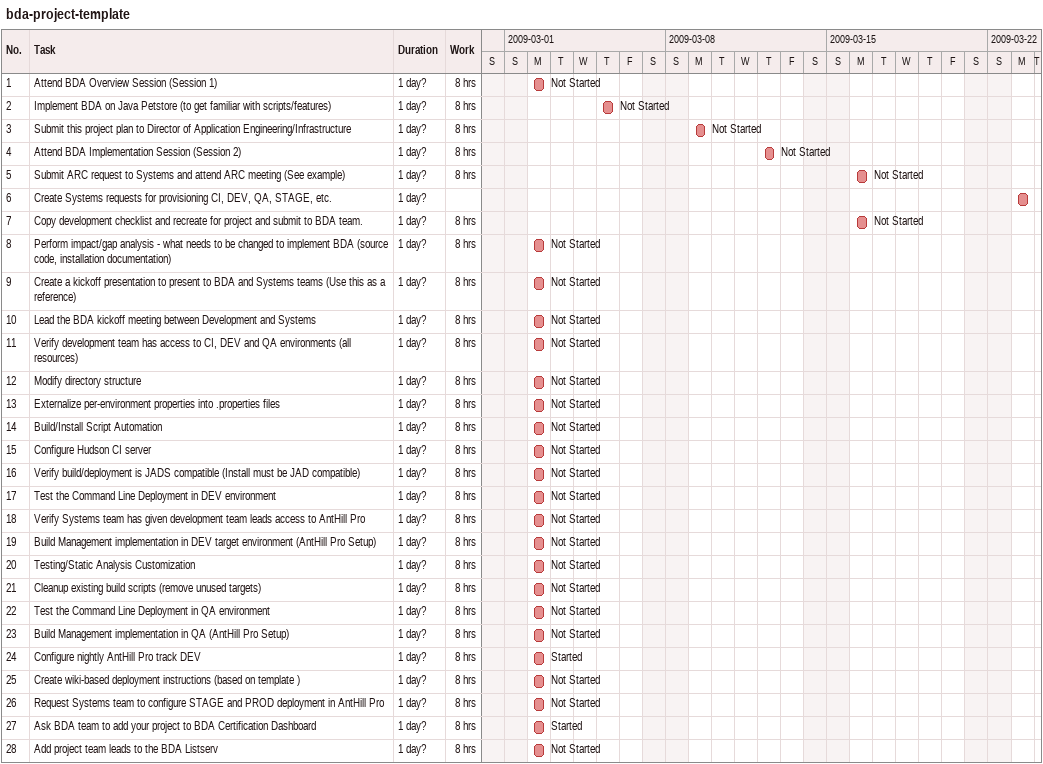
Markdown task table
bda-project-template

| ID | Task | Duration | Start | Finish | Resources | Work (h) |
|---|---|---|---|---|---|---|
| 1 | Attend BDA Overview Session (Session 1) | 1d? | 2009-03-02 | 2009-03-02 | Not Started | 8 |
| 2 | Implement BDA on Java Petstore (to get familiar with scripts/features) | 1d? | 2009-03-05 | 2009-03-05 | Not Started | 8 |
| 3 | Submit this project plan to Director of Application Engineering/Infrastructure | 1d? | 2009-03-09 | 2009-03-09 | Not Started | 8 |
| 4 | Attend BDA Implementation Session (Session 2) | 1d? | 2009-03-12 | 2009-03-12 | Not Started | 8 |
| 5 | Submit ARC request to Systems and attend ARC meeting (See example) | 1d? | 2009-03-16 | 2009-03-16 | Not Started | 8 |
| 6 | Create Systems requests for provisioning CI, DEV, QA, STAGE, etc. | 1d? | 2009-03-23 | 2009-03-23 |  |  |
| 7 | Copy development checklist and recreate for project and submit to BDA team. | 1d? | 2009-03-16 | 2009-03-16 | Not Started | 8 |
| 8 | Perform impact/gap analysis - what needs to be changed to implement BDA (source code, installation documentation) | 1d? | 2009-03-02 | 2009-03-02 | Not Started | 8 |
| 9 | Create a kickoff presentation to present to BDA and Systems teams (Use this as a reference) | 1d? | 2009-03-02 | 2009-03-02 | Not Started | 8 |
| 10 | Lead the BDA kickoff meeting between Development and Systems | 1d? | 2009-03-02 | 2009-03-02 | Not Started | 8 |
| 11 | Verify development team has access to CI, DEV and QA environments (all resources) | 1d? | 2009-03-02 | 2009-03-02 | Not Started | 8 |
| 12 | Modify directory structure | 1d? | 2009-03-02 | 2009-03-02 | Not Started | 8 |
| 13 | Externalize per-environment properties into .properties files | 1d? | 2009-03-02 | 2009-03-02 | Not Started | 8 |
| 14 | Build/Install Script Automation | 1d? | 2009-03-02 | 2009-03-02 | Not Started | 8 |
| 15 | Configure Hudson CI server | 1d? | 2009-03-02 | 2009-03-02 | Not Started | 8 |
| 16 | Verify build/deployment is JADS compatible (Install must be JAD compatible) | 1d? | 2009-03-02 | 2009-03-02 | Not Started | 8 |
| 17 | Test the Command Line Deployment in DEV environment | 1d? | 2009-03-02 | 2009-03-02 | Not Started | 8 |
| 18 | Verify Systems team has given development team leads access to AntHill Pro | 1d? | 2009-03-02 | 2009-03-02 | Not Started | 8 |
| 19 | Build Management implementation in DEV target environment (AntHill Pro Setup) | 1d? | 2009-03-02 | 2009-03-02 | Not Started | 8 |
| 20 | Testing/Static Analysis Customization | 1d? | 2009-03-02 | 2009-03-02 | Not Started | 8 |
| 21 | Cleanup existing build scripts (remove unused targets) | 1d? | 2009-03-02 | 2009-03-02 | Not Started | 8 |
| 22 | Test the Command Line Deployment in QA environment | 1d? | 2009-03-02 | 2009-03-02 | Not Started | 8 |
| 23 | Build Management implementation in QA (AntHill Pro Setup) | 1d? | 2009-03-02 | 2009-03-02 | Not Started | 8 |
| 24 | Configure nightly AntHill Pro track DEV | 1d? | 2009-03-02 | 2009-03-02 | Started | 8 |
| 25 | Create wiki-based deployment instructions (based on template ) | 1d? | 2009-03-02 | 2009-03-02 | Not Started | 8 |
| 26 | Request Systems team to configure STAGE and PROD deployment in AntHill Pro | 1d? | 2009-03-02 | 2009-03-02 | Not Started | 8 |
| 27 | Ask BDA team to add your project to BDA Certification Dashboard | 1d? | 2009-03-02 | 2009-03-02 | Started | 8 |
| 28 | Add project team leads to the BDA Listserv | 1d? | 2009-03-02 | 2009-03-02 | Not Started | 8 |
